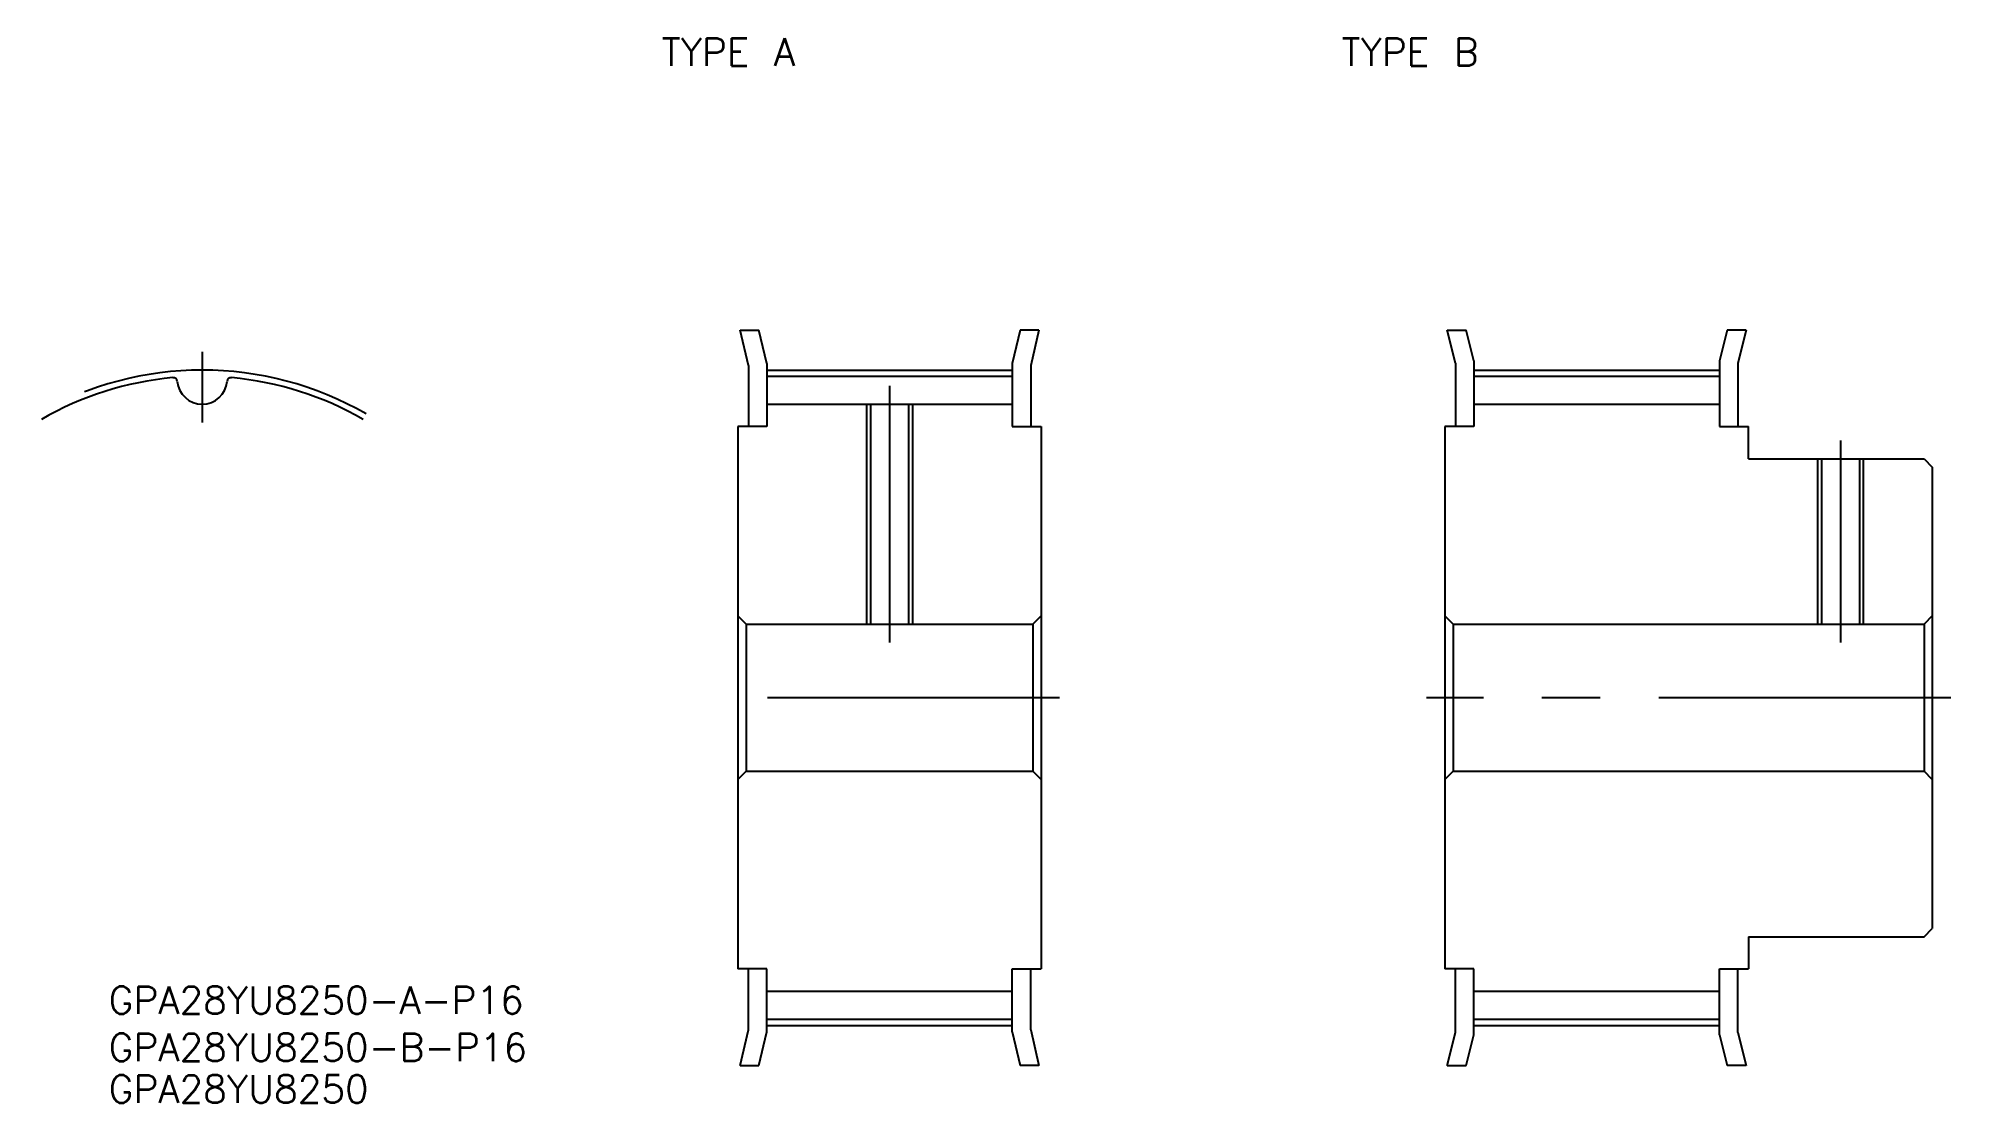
# Model space of a CAD drawing. Extents: x -18 to 190, y -44 to 72.
import ezdxf

# ---------------------------------------------------------------- set-up
doc = ezdxf.new("R2010")
doc.units = 0
doc.linetypes.add('CENTER', pattern=[50.8, 31.75, -6.35, 6.35, -6.35])
doc.layers.get('0').update_dxf_attribs({"linetype": 'CONTINUOUS'})
doc.layers.add('CENTER', color=1, linetype='CENTER')
doc.styles.get("Standard").update_dxf_attribs({"font": 'txt.shx', "height": 3, "bigfont": 'bigfont.shx'})

msp = doc.modelspace()

# ---------------------------------------------------------------- linework, layer by layer
at = {"color": 7, "linetype": 'CONTINUOUS'}
for p, q in [((58.48, 40), (60.53, 40)), ((59.38, 36.13), (58.48, 40)), ((61.38, 36.35), (60.53, 40)), ((88.92, 40), (88.08, 36.35)), ((90.98, 40), (88.92, 40)), ((90.98, 40), (90.08, 36.13)), ((135.36, 40), (137.43, 40)), ((136.26, 36.41), (135.36, 40)), ((138.26, 36.66), (137.43, 40)), ((165.8, 40), (164.96, 36.66)), ((167.86, 40), (165.8, 40)), ((167.86, 40), (166.96, 36.41)), ((59.38, 36.13), (59.38, 29.5)), ((61.38, 36.35), (61.38, 29.5)), ((88.08, 36.35), (88.08, 29.5)), ((90.08, 36.13), (90.08, 29.5)), ((136.26, 36.41), (136.26, 29.5)), ((138.26, 36.66), (138.26, 29.5)), ((164.96, 36.66), (164.96, 29.5)), ((166.96, 36.41), (166.96, 29.5)), ((61.38, 34.97), (88.08, 34.97)), ((138.26, 34.97), (164.96, 34.97)), ((61.38, 31.95), (88.08, 31.95)), ((72.66, 31.95), (72.66, 8)), ((76.79, 31.95), (76.79, 8)), ((138.26, 31.95), (164.96, 31.95)), ((58.23, 29.5), (58.23, -29.5)), ((61.38, 29.5), (58.23, 29.5)), ((88.08, 29.5), (91.23, 29.5)), ((91.23, 29.5), (91.23, -29.5)), ((135.11, 29.5), (135.11, -29.5)), ((138.26, 29.5), (135.11, 29.5)), ((164.96, 29.5), (168.11, 29.5)), ((168.11, 26), (168.11, 29.5)), ((168.11, 26), (187.21, 26)), ((176.05, 26), (176.05, 8)), ((180.18, 26), (180.18, 8)), ((187.21, 26), (188.11, 25.09)), ((188.11, 25.09), (188.11, -25.09)), ((58.23, 8.91), (59.13, 8)), ((91.23, 8.91), (90.32, 8)), ((135.11, 8.91), (136.02, 8)), ((188.11, 8.91), (187.21, 8)), ((59.13, 8), (90.32, 8)), ((59.13, 8), (59.13, -8)), ((90.32, 8), (90.32, -8)), ((136.02, 8), (187.21, 8)), ((136.02, 8), (136.02, -8)), ((187.21, 8), (187.21, -8)), ((58.23, -8.91), (59.13, -8)), ((59.13, -8), (90.32, -8)), ((91.23, -8.91), (90.32, -8)), ((135.11, -8.91), (136.02, -8)), ((136.02, -8), (187.21, -8)), ((188.11, -8.91), (187.21, -8)), ((168.11, -26), (187.21, -26)), ((168.11, -26), (168.11, -29.5)), ((187.21, -26), (188.11, -25.09)), ((61.38, -29.5), (58.23, -29.5)), ((59.38, -36.12), (59.38, -29.5)), ((61.38, -36.35), (61.38, -29.5)), ((88.08, -29.5), (91.23, -29.5)), ((88.08, -36.35), (88.08, -29.5)), ((90.08, -36.12), (90.08, -29.5)), ((138.26, -29.5), (135.11, -29.5)), ((136.26, -36.41), (136.26, -29.5)), ((138.26, -36.66), (138.26, -29.5)), ((164.96, -29.5), (168.11, -29.5)), ((164.96, -36.66), (164.96, -29.5)), ((166.96, -36.41), (166.96, -29.5)), ((61.38, -31.94), (88.08, -31.94)), ((138.26, -31.94), (164.96, -31.94)), ((61.38, -34.96), (88.08, -34.96)), ((138.26, -34.96), (164.96, -34.96)), ((58.48, -40), (59.38, -36.12)), ((60.53, -40), (61.38, -36.35)), ((88.08, -36.35), (88.92, -40)), ((90.08, -36.12), (90.98, -40)), ((135.36, -40), (136.26, -36.41)), ((137.43, -40), (138.26, -36.66)), ((164.96, -36.66), (165.8, -40)), ((166.96, -36.41), (167.86, -40)), ((58.48, -40), (60.53, -40)), ((90.98, -40), (88.92, -40)), ((135.36, -40), (137.43, -40)), ((167.86, -40), (165.8, -40))]:
    msp.add_line(p, q, dxfattribs=at)
at = {"color": 3, "linetype": 'CONTINUOUS'}
for p, q in [((72.23, 31.95), (72.23, 8)), ((77.23, 31.95), (77.23, 8)), ((175.61, 26), (175.61, 8)), ((180.61, 26), (180.61, 8))]:
    msp.add_line(p, q, dxfattribs=at)
at = {"color": 7, "linetype": 'CONTINUOUS'}
for centre, radius, start, end in [((0, 0), 34.97, 95.2488, 120), ((-3.16, 34.37), 0.453, 5.3509, 95.2488), ((0, 34.66), 2.72, 185.3509, 354.6491), ((3.16, 34.37), 0.453, 84.7512, 174.6491), ((0, 0), 34.97, 60, 84.7512)]:
    msp.add_arc(centre, radius, start, end, dxfattribs=at)
at = {"layer": 'CENTER', "color": 1, "linetype": 'CENTER'}
for p, q in [((0, 37.65), (0, 29.95)), ((61.38, 35.65), (88.08, 35.65)), ((138.26, 35.65), (164.96, 35.65)), ((74.73, 33.95), (74.73, 6)), ((178.11, 28), (178.11, 6)), ((93.23, 0), (56.23, 0)), ((190.11, 0), (133.11, 0)), ((61.38, -35.65), (88.08, -35.65)), ((138.26, -35.65), (164.96, -35.65))]:
    msp.add_line(p, q, dxfattribs=at)
msp.add_arc((0, 0), 35.65, 60, 120, dxfattribs=at)

# ---------------------------------------------------------------- texts
at = {"color": 7, "linetype": 'CONTINUOUS'}
for s, p in [('TYPE A', (49.96, 68.75)), ('TYPE B', (123.88, 68.75)), ('GPA28YU8250-A-P16', (-10.18, -34.4)), ('GPA28YU8250-B-P16', (-10.18, -39.53)), ('GPA28YU8250', (-10.18, -44.07))]:
    msp.add_text(s, height=3, dxfattribs=at).set_placement(p)

doc.saveas('drawing.dxf')
